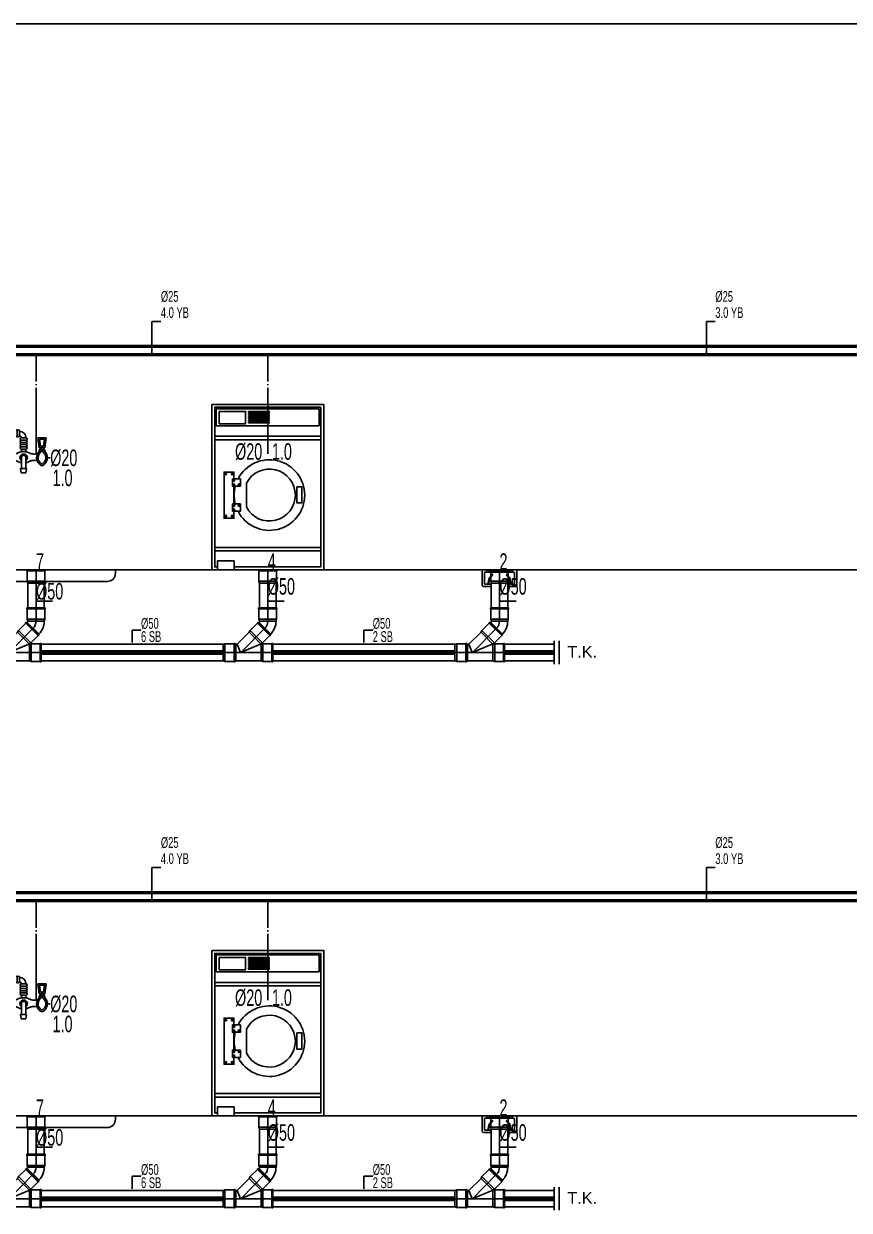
# Model space of a CAD drawing. Header units: centimetres. Extents: x -3962 to 30527, y -2 to 2802.
# Drawn here: x 21743 to 22241, y 943 to 1660 of the extents above; entities that cross this region are included whole.
import ezdxf
from ezdxf.enums import TextEntityAlignment as Align

# ---------------------------------------------------------------- set-up
doc = ezdxf.new("R2010")
doc.units = ezdxf.units.CM
for name, pattern in [('BASMA HATTI', [31, 25, -6]), ('PIS', [38, 30, -8]), ('SICAK', [4.6, 4, -0.15, 0.075, -0.15, 0.075, -0.15]), ('SOGUK', [4.375, 4, -0.15, 0.075, -0.15])]:
    doc.linetypes.add(name, pattern=pattern)
for name, color, linetype in [('MTY-PIS-SU-BORUSU', 6, 'PIS'), ('MTY-PISSU-CAP', 211, 'CONTINUOUS'), ('MTY-PVC', 43, 'CONTINUOUS'), ('MTY-SICAKSU-BORU', 1, 'BASMA HATTI'), ('MTY-SOGUKSU-BORU', 5, 'CONTINUOUS'), ('MTY-TEFRIS', 15, 'CONTINUOUS'), ('MTY-TEMIZSU-CAP', 101, 'CONTINUOUS'), ('MTY-YUK-BIRIMI', 7, 'CONTINUOUS'), ('ROTAS-PIS-SU-BORUSU', 6, 'PIS'), ('ROTAS-PISSU-CAP', 211, 'CONTINUOUS'), ('ROTAS-PVC', 43, 'CONTINUOUS'), ('ROTAS-SEMA', 8, 'CONTINUOUS'), ('ROTAS-SICAKSU-BORU', 1, 'BASMA HATTI'), ('ROTAS-SOGUKSU-BORU', 5, 'CONTINUOUS'), ('ROTAS-TEFRIS', 15, 'CONTINUOUS')]:
    doc.layers.add(name, color=color, linetype=linetype)
doc.styles.add('CAP', font='wturkce.SHX', dxfattribs={"width": 0.65})
doc.styles.add('MTY_CAP', font='wturkce.SHX', dxfattribs={"width": 0.65, "height": 20})
doc.styles.add('ROTAS', font='arial.ttf')
doc.linetypes.add('PİS SU', pattern='A,6,-0.4,[")",Standard,S=1,R=0,X=-0.1,Y=-0.375],-0.2', length=6.6)

# ---------------------------------------------------------------- blocks, each defined once
blk = doc.blocks.new('DUS TEKNESI1 KOLON')
at = {"layer": 'MTY-SICAKSU-BORU', "linetype": 'SICAK', "ltscale": 10}
blk.add_line((-15, 70), (-15, 135), dxfattribs=at)
at = {"layer": 'MTY-SOGUKSU-BORU', "linetype": 'SOGUK', "ltscale": 10}
blk.add_line((0, 70), (0, 130), dxfattribs=at)
at = {"layer": 'MTY-TEFRIS', "color": 2}
for p, q in [((-51.58, 94.87), (-53.27, 92.91)), ((-51.58, 94.87), (-49.95, 92.91)), ((-53.27, 92.91), (-61.88, 92.91)), ((-56.78, 91.53), (-56.78, 82.44)), ((-53.11, 91.53), (-53.11, 82.44)), ((-41.27, 92.91), (-49.95, 92.91)), ((-49.61, 91.53), (-49.61, 82.44)), ((-46.03, 91.53), (-46.03, 82.44))]:
    blk.add_line(p, q, dxfattribs=at)
at = {"layer": 'MTY-TEFRIS', "color": 4}
for p, q in [((-36.4, 78.22), (-35.78, 80.22)), ((-31.45, 83.41), (-20.92, 83.41)), ((-27.55, 78.22), (-27.99, 79.88)), ((-26.68, 81.6), (-20.92, 81.6)), ((-21.16, 79.85), (-16, 79.85)), ((-20.3, 73.82), (-21.16, 79.85)), ((-20.92, 83.87), (-20.92, 81.14)), ((-20.92, 83.41), (-20.92, 81.6)), ((-19.51, 74.73), (-20.11, 78.94)), ((-20.11, 78.94), (-17.05, 78.94)), ((-19.56, 81.14), (-19.56, 83.87)), ((-18.2, 83.87), (-18.2, 81.14)), ((-17.05, 78.94), (-17.65, 74.73)), ((-16, 79.85), (-16.86, 73.82)), ((-16.84, 83.87), (-16.84, 81.14)), ((-16.84, 83.87), (-16.84, 81.14)), ((-15.47, 81.14), (-15.47, 83.87)), ((-14.11, 83.87), (-14.11, 81.14)), ((-12.75, 83.87), (-12.75, 81.14)), ((-11.39, 83.87), (-11.39, 81.14)), ((-10.03, 83.87), (-10.03, 81.14)), ((-8.86, 79.78), (-8.86, 79.74)), ((-8.86, 79.74), (-6.14, 79.74)), ((-6.14, 79.78), (-6.14, 79.74)), ((6.16, 79.85), (1, 79.85)), ((1, 79.85), (1.86, 73.82)), ((2.05, 78.94), (2.65, 74.73)), ((5.11, 78.94), (2.05, 78.94)), ((4.51, 74.73), (5.11, 78.94)), ((5.3, 73.82), (6.16, 79.85)), ((-36.4, 78.22), (-27.55, 78.22)), ((-16.86, 73.82), (-20.3, 73.82)), ((-20.28, 72.58), (-20.28, 71.43)), ((-20.28, 72.58), (-16.88, 72.58)), ((-17.65, 74.73), (-19.51, 74.73)), ((-19.42, 73.82), (-19.42, 72.58)), ((-17.76, 72.58), (-17.76, 73.82)), ((-16.88, 72.58), (-16.88, 71.43)), ((-8.86, 78.38), (-6.14, 78.38)), ((-8.86, 77.02), (-6.14, 77.02)), ((-8.86, 75.66), (-6.14, 75.66)), ((-6.14, 74.3), (-8.86, 74.3)), ((-8.86, 72.93), (-8.86, 71.34)), ((-8.86, 72.93), (-6.14, 72.93)), ((-6.14, 72.93), (-6.14, 71.34)), ((1.86, 73.82), (5.3, 73.82)), ((1.88, 72.58), (1.88, 71.43)), ((1.88, 72.58), (5.28, 72.58)), ((2.65, 74.73), (4.51, 74.73)), ((2.76, 72.58), (2.76, 73.82)), ((4.42, 73.82), (4.42, 72.58)), ((5.28, 72.58), (5.28, 71.43)), ((-19.37, 71.67), (-19.37, 71.03)), ((-19.37, 71.67), (-17.78, 71.67)), ((-17.78, 71.67), (-17.78, 71.03)), ((-8.85, 67.86), (-8.85, 61.24)), ((-6.15, 67.86), (-6.15, 61.24)), ((2.78, 71.67), (2.78, 71.03)), ((4.37, 71.67), (2.78, 71.67)), ((4.37, 71.67), (4.37, 71.03)), ((-5.71, 61.24), (-9.32, 61.24)), ((-9.32, 61.24), (-8.96, 58.68)), ((-8.96, 58.68), (-6.08, 58.68)), ((-6.08, 58.68), (-5.71, 61.24)), ((47.97, 0), (-61.88, 0)), ((-61.88, -2.05), (-61.88, 0)), ((47.98, -2.03), (47.97, 0)), ((42.98, -7.04), (-56.88, -7.04))]:
    blk.add_line(p, q, dxfattribs=at)
at = {"layer": 'MTY-TEFRIS', "color": 2}
for points in [[(-41.27, 94.87), (-61.88, 94.87), (-61.88, 80.85), (-41.27, 80.85)], [(-42.93, 91.53), (-60.5, 91.53), (-60.5, 82.44), (-42.93, 82.44)]]:
    blk.add_lwpolyline(points, close=True, dxfattribs=at)
at = {"layer": 'MTY-TEFRIS', "color": 4}
blk.add_lwpolyline([(-28.55, 78.22), (-28.55, 77.65), (-35.4, 77.65), (-35.4, 78.22)], dxfattribs=at)
for points in [[(-15.94, 70.15, 0.052672), (-14.15, 69.96, 0.063671)], [(-15.62, 66.05, -0.043271), (-14.15, 66.18, -0.063671)], [(-14.15, 69.96, 0.063671), (-12, 70.23, 0.076686), (-10.34, 70.95, 0.001385), (-10.32, 70.96, 0.146881)], [(-14.15, 66.18, -0.063671), (-12, 65.91, -0.029659), (-11.33, 65.69, -0.001385)], [(-11.33, 65.69, 0.001385), (-11.31, 65.68, 0.076686), (-9.65, 64.96, 0.02385), (-8.85, 64.8, 0.063671)], [(-4.68, 70.96, 0.029659), (-5.35, 71.18, 0.063671), (-7.5, 71.45, 0.063671), (-9.65, 71.18, 0.029659), (-10.32, 70.96, 0.001385)], [(-6.15, 64.8, 0.02385), (-5.35, 64.96, 0.076686), (-3.69, 65.68, 0.001385), (-3.67, 65.69, 0.146881)], [(-0.85, 69.96, -0.063671), (-3, 70.23, -0.076686), (-4.66, 70.95, -0.001385), (-4.68, 70.96, -0.146881)], [(-3.67, 70.45, 0.001385), (-3.69, 70.46, 0.076686)], [(-0.85, 66.18, 0.063671), (-3, 65.91, 0.029659), (-3.67, 65.69, 0.001385)], [(0.94, 70.15, -0.052672), (-0.85, 69.96, -0.063671)], [(0.62, 66.05, 0.043271), (-0.85, 66.18, 0.063671)]]:
    blk.add_lwpolyline(points, format="xyb", dxfattribs=at)
for centre, radius, start, end in [((-31.45, 78.88), 4.54, 90, 162.72065), ((-26.68, 80.24), 1.36, 90, 195.03031), ((-20.24, 83.87), 0.68, 0, 180), ((-20.24, 81.14), 0.68, 180, 0), ((-18.88, 83.87), 0.68, 0, 180), ((-18.88, 81.14), 0.68, 180, 0), ((-17.52, 83.87), 0.68, 0, 180), ((-17.52, 81.14), 0.68, 180, 0), ((-16.16, 83.87), 0.68, 0, 180), ((-16.16, 81.14), 0.68, 180, 0), ((-14.79, 83.87), 0.68, 0, 180), ((-14.79, 81.14), 0.68, 180, 0), ((-13.43, 83.87), 0.68, 0, 180), ((-13.43, 81.14), 0.68, 180, 0), ((-12.07, 83.87), 0.68, 0, 180), ((-12.07, 81.14), 0.68, 180, 0), ((-10.71, 83.87), 0.68, 0, 180), ((-10.71, 81.14), 0.68, 180, 0), ((-10.22, 79.78), 4.08, 0, 87.34618), ((-10.22, 79.78), 1.36, 0, 82.02098), ((-8.86, 79.06), 0.68, 90, 270), ((-6.14, 79.06), 0.68, 270, 90), ((-8.86, 77.7), 0.68, 90, 270), ((-8.86, 76.34), 0.68, 90, 270), ((-8.86, 74.98), 0.68, 90, 270), ((-8.86, 73.62), 0.68, 90, 270), ((-6.14, 77.7), 0.68, 270, 90), ((-6.14, 76.34), 0.68, 270, 90), ((-6.14, 74.98), 0.68, 270, 90), ((-6.14, 73.62), 0.68, 270, 90), ((-16.57, 67.73), 5.24, 135.05017, 225.82954), ((-16.57, 67.73), 4.33, 130.27538, 225.82954), ((-18.58, 65.45), 1.3, 218.96065, 321.6991), ((-20.58, 67.73), 4.33, 314.17046, 49.72462), ((-20.58, 67.73), 5.24, 314.17046, 44.94983), ((-7.5, 67.73), 2.25, 311.5146, 228.4854), ((-7.5, 67.86), 1.35, 0, 180), ((5.58, 67.73), 5.24, 135.05017, 225.82954), ((5.58, 67.73), 4.33, 130.27538, 225.82954), ((3.58, 65.45), 1.3, 218.3009, 321.03935), ((1.57, 67.73), 4.33, 314.17046, 49.72462), ((1.57, 67.73), 5.24, 314.17046, 44.94983), ((-18.58, 64.97), 1.92, 211.20705, 328.79295), ((3.58, 64.97), 1.92, 211.20705, 328.79295), ((-56.88, -2.04), 5, 180.10635, 270), ((42.98, -2.04), 5, 270, 0.10635)]:
    blk.add_arc(centre, radius, start, end, dxfattribs=at)
at = {"layer": 'MTY-TEMIZSU-CAP'}
for p, q in [((-21.81, 67.69), (-24.34, 67.69)), ((6.81, 67.69), (8.53, 67.69))]:
    blk.add_line(p, q, dxfattribs=at)
at = {"layer": 'MTY-PISSU-CAP', "lineweight": -3, "ltscale": 100, "style": 'CAP', "width": 0.65}
blk.add_attdef('PSCP', text='', height=10, dxfattribs=at).set_placement((0, -12.95), align=Align.MIDDLE_LEFT)
at = {"layer": 'MTY-TEMIZSU-CAP', "color": 101, "style": 'CAP', "width": 0.65}
blk.add_attdef('SCCP', text='', height=10, dxfattribs=at).set_placement((-24.34, 67.69), align=Align.MIDDLE_RIGHT)
blk.add_attdef('SOCP', text='', height=10, dxfattribs=at).set_placement((8.53, 67.69), align=Align.MIDDLE_LEFT)
at = {"layer": 'MTY-YUK-BIRIMI', "color": 101, "style": 'CAP', "width": 0.65}
blk.add_attdef('SC', text='', height=10, dxfattribs=at).set_placement((-27.65, 55.76), align=Align.MIDDLE_RIGHT)
blk.add_attdef('SO', text='', height=10, dxfattribs=at).set_placement((16, 50.59), align=Align.CENTER)
at = {"layer": 'MTY-YUK-BIRIMI', "color": 211, "lineweight": -3, "ltscale": 100, "style": 'CAP', "width": 0.65}
blk.add_attdef('PS', text='', height=10, dxfattribs=at).set_placement((-0.06, 5), align=Align.MIDDLE_LEFT)
blk = doc.blocks.new('PVC CATAL SAG')
at = {"layer": 'MTY-PIS-SU-BORUSU', "linetype": 'PİS SU', "ltscale": 5}
for p, q in [((0, 0), (0, -23.03)), ((0, -23.03), (0, -31.02)), ((-1.76, -35.26), (-16.12, -49.85)), ((3, -50), (-27, -50))]:
    blk.add_line(p, q, dxfattribs=at)
blk.add_arc((-6, -31.02), 6, 315, 0, dxfattribs=at)
at = {"layer": 'MTY-PISSU-CAP', "lineweight": -3, "ltscale": 100}
for p, q in [((0, -15.84), (0, -25.84)), ((10, -18.89), (0, -18.89))]:
    blk.add_line(p, q, dxfattribs=at)
at = {"layer": 'MTY-PVC', "color": 43}
for p, q in [((-5.5, 0), (-5.5, -0.6)), ((5.5, 0), (-5.5, 0)), ((-5.3, -0.6), (-5.5, -0.6)), ((5.3, -0.6), (-5.3, -0.6)), ((-5.3, -0.6), (-5.3, -6.85)), ((5.3, -6.85), (-5.3, -6.85)), ((-5.3, -6.85), (-5, -7.99)), ((5.3, -6.85), (5, -7.99)), ((5.5, -0.6), (5.3, -0.6)), ((5.3, -0.6), (5.3, -6.85)), ((5.5, 0), (5.5, -0.6)), ((5, -7.99), (-5, -7.99)), ((-5, -7.99), (-5, -22.87)), ((5, -7.99), (5, -22.87)), ((-5.5, -23.03), (-5.5, -23.63)), ((-5.5, -23.03), (-4.97, -23.03)), ((-5.5, -23.63), (-5.3, -23.63)), ((-5.3, -23.63), (5.3, -23.63)), ((-5.3, -23.63), (-5.3, -29.88)), ((-5, -23.03), (5.03, -23.03)), ((5.03, -23.03), (5.5, -23.03)), ((5.3, -23.63), (5.5, -23.63)), ((5.3, -23.63), (5.3, -29.88)), ((5.5, -23.03), (5.5, -23.63)), ((-6.17, -32.27), (-10.59, -36.69)), ((-5.88, -31.7), (-6.31, -32.13)), ((-5.88, -31.7), (-6.31, -32.13)), ((-6.31, -32.13), (-6.17, -32.27)), ((-6.31, -32.13), (-6.17, -32.27)), ((-6.17, -32.27), (1.33, -39.76)), ((-5.88, -31.7), (-5.58, -32.01)), ((-5.88, -31.7), (-5.58, -32.01)), ((-5.29, -31.73), (-5.58, -32.01)), ((-5.58, -32.01), (1.54, -39.13)), ((-5.3, -29.88), (5.3, -29.88)), ((-5.3, -29.88), (-5, -31.02)), ((-5.29, -31.73), (1.78, -38.8)), ((-5, -31.02), (5, -31.02)), ((5.3, -29.88), (5, -31.02)), ((-11.15, -37.73), (-18.46, -45)), ((-10.59, -36.69), (-11.15, -37.73)), ((-11.15, -37.73), (-4.14, -44.75)), ((-10.59, -36.69), (-3.09, -44.18)), ((1.33, -39.76), (-3.09, -44.18)), ((1.33, -39.76), (1.47, -39.9)), ((1.33, -39.76), (1.47, -39.9)), ((1.89, -39.48), (1.47, -39.9)), ((1.89, -39.48), (1.47, -39.9)), ((1.78, -38.8), (1.5, -39.08)), ((1.5, -39.08), (1.89, -39.48)), ((1.5, -39.08), (1.89, -39.48)), ((-25.86, -44.7), (-27, -45)), ((-27, -55), (-27, -45)), ((-25.86, -55.3), (-25.86, -44.7)), ((-20.33, -44.7), (-25.86, -44.7)), ((-19.73, -44.5), (-20.33, -44.5)), ((-20.33, -44.7), (-20.33, -44.5)), ((-20.33, -55.3), (-20.33, -44.7)), ((-19.73, -45), (-19.73, -44.5)), ((-19.73, -55), (-19.73, -45)), ((-19.33, -45), (-19.73, -45)), ((-18.46, -45), (-19.33, -45)), ((-19.33, -45), (-19.33, -55)), ((-19.33, -45), (-19.33, -55)), ((-19.33, -55), (-19.33, -45)), ((-19.33, -45), (-19.33, -55)), ((-16.5, -50), (-18.46, -45)), ((-4.43, -45), (-16.5, -50)), ((-4.14, -44.75), (-4.43, -45)), ((-4.02, -45), (-4.42, -45)), ((-3.09, -44.18), (-4.14, -44.75)), ((-2.88, -44.7), (-4.02, -45)), ((-4.02, -45), (-4.02, -55)), ((2.4, -44.7), (-2.88, -44.7)), ((-2.88, -44.7), (-2.88, -55.3)), ((3, -44.5), (2.4, -44.5)), ((2.4, -44.5), (2.4, -44.7)), ((2.4, -44.7), (2.4, -55.3)), ((3, -44.5), (3, -45)), ((3, -45), (3, -55)), ((-25.86, -55.3), (-27, -55)), ((-20.33, -55.3), (-25.86, -55.3)), ((-20.33, -55.5), (-20.33, -55.3)), ((-19.73, -55.5), (-20.33, -55.5)), ((-19.73, -55.5), (-19.73, -55)), ((-19.33, -55), (-19.73, -55)), ((-4.02, -55), (-19.33, -55)), ((-2.88, -55.3), (-4.02, -55)), ((2.4, -55.3), (-2.88, -55.3)), ((2.4, -55.3), (2.4, -55.5)), ((3, -55.5), (2.4, -55.5)), ((3, -55), (3, -55.5))]:
    blk.add_line(p, q, dxfattribs=at)
for radius in [1, 11]:
    blk.add_arc((-6, -31.02), radius, 315, 0, dxfattribs=at)
blk = doc.blocks.new('CAMASIR MAKINASI1 KOLON')
at = {"layer": 'MTY-SOGUKSU-BORU', "linetype": 'SOGUK', "ltscale": 10}
blk.add_line((0, 70), (0, 130), dxfattribs=at)
at = {"layer": 'MTY-TEFRIS', "color": 4}
for p, q in [((-32, 80.72), (32.03, 80.72)), ((-32, 78.63), (32.03, 78.63)), ((-32, 13.53), (32.03, 13.53)), ((-32, 11.44), (32.03, 11.44))]:
    blk.add_line(p, q, dxfattribs=at)
at = {"layer": 'MTY-TEFRIS', "color": 2}
blk.add_line((-12.92, 52.39), (-12.92, 37.98), dxfattribs=at)
at = {"layer": 'MTY-TEFRIS', "color": 4}
for points in [[(-33.8, 100), (33.82, 100), (33.82, 0), (-33.8, 0)], [(-20.25, 5.42), (-30.46, 5.42), (-30.46, 0), (-20.25, 0)]]:
    blk.add_lwpolyline(points, close=True, dxfattribs=at)
blk.add_lwpolyline([(-30.46, 1.8), (-32, 1.8), (-32, 98.2), (32.03, 98.2), (32.03, 1.8), (-20.25, 1.8)], dxfattribs=at)
at = {"layer": 'MTY-TEFRIS', "color": 2}
for points in [[(-31.18, 97.28), (30.98, 97.28), (30.98, 87.1), (-31.18, 87.1)], [(-29.3, 95.74), (-13.37, 95.74), (-13.37, 88.32), (-29.3, 88.32)], [(-11.6, 95.74), (0.94, 95.74), (0.94, 95.26), (-11.6, 95.26)], [(-11.6, 94.44), (0.94, 94.44), (0.94, 93.96), (-11.6, 93.96)], [(-11.6, 93.13), (0.94, 93.13), (0.94, 92.66), (-11.6, 92.66)], [(-11.6, 91.83), (0.94, 91.83), (0.94, 91.35), (-11.6, 91.35)], [(-11.6, 90.52), (0.94, 90.52), (0.94, 90.05), (-11.6, 90.05)], [(-11.6, 89.22), (0.94, 89.22), (0.94, 88.74), (-11.6, 88.74)], [(-21.39, 54.99), (-16.54, 54.99), (-16.54, 50.56), (-21.39, 50.56)], [(17.6, 50.13), (20.64, 50.13), (20.64, 40.43), (17.6, 40.43)], [(-21.39, 35.37), (-16.54, 35.37), (-16.54, 39.8), (-21.39, 39.8)]]:
    blk.add_lwpolyline(points, close=True, dxfattribs=at)
for points in [[(-20.43, 54.99), (-20.43, 59.12), (-26.42, 59.12), (-26.42, 31.22), (-20.43, 31.22), (-20.43, 35.37)], [(-20.43, 39.8), (-20.43, 50.56)]]:
    blk.add_lwpolyline(points, dxfattribs=at)
for centre in [(-25.37, 57.94), (-21.45, 57.94), (-20.37, 54.06), (-20.37, 51.48), (-17.4, 51.48), (-20.37, 38.88), (-20.37, 36.3), (-17.4, 38.88), (-25.37, 32.42), (-21.45, 32.42)]:
    blk.add_circle(centre, 0.522, dxfattribs=at)
for radius, start, end in [(21.33, 207.37723, 152.62277), (15.67, 207.37723, 152.62277), (21.33, 165.38153, 194.61847)]:
    blk.add_arc((0.99, 45.18), radius, start, end, dxfattribs=at)
at = {"layer": 'MTY-PISSU-CAP', "lineweight": -3, "ltscale": 100, "style": 'CAP', "width": 0.65}
blk.add_attdef('PSCP', text='', height=10, dxfattribs=at).set_placement((0.01, -10), align=Align.MIDDLE_LEFT)
at = {"layer": 'MTY-TEMIZSU-CAP', "color": 101, "style": 'CAP', "width": 0.65}
blk.add_attdef('SOCP', text='', height=10, dxfattribs=at).set_placement((-3.34, 71.49), align=Align.MIDDLE_RIGHT)
at = {"layer": 'MTY-YUK-BIRIMI', "color": 101, "style": 'CAP', "width": 0.65}
blk.add_attdef('SO', text='', height=10, dxfattribs=at).set_placement((2.5, 71.49), align=Align.MIDDLE_LEFT)
at = {"layer": 'MTY-YUK-BIRIMI', "color": 211, "lineweight": -3, "ltscale": 100, "style": 'CAP', "width": 0.65}
blk.add_attdef('PS', text='', height=10, dxfattribs=at).set_placement((0.01, 5), align=Align.MIDDLE_LEFT)
blk = doc.blocks.new('YER SUZGECI DN501 KOLON')
at = {"layer": 'MTY-TEFRIS', "color": 2}
for p, q in [((-9.5, 0), (-7.7, 0)), ((-7.7, 0), (-7.7, -1.4)), ((7.7, 0), (-7.7, 0)), ((-7.7, 0), (-7.7, -1.4)), ((-4.9, 0), (-6.3, 0)), ((-6.3, 0), (-6.3, -1.4)), ((-4.9, -1.12), (-6.02, 0)), ((-4.9, -0.37), (-5.27, 0)), ((-4.9, -0.13), (-5.03, 0)), ((-4.9, -1.4), (-4.9, 0)), ((-2.1, 0), (-3.5, 0)), ((-3.5, 0), (-3.5, -1.4)), ((-2.1, -1.12), (-3.22, 0)), ((-2.1, -0.37), (-2.47, 0)), ((-2.1, -0.13), (-2.23, 0)), ((-2.1, -1.4), (-2.1, 0)), ((0.7, 0), (-0.7, 0)), ((-0.7, 0), (-0.7, -1.4)), ((0.7, -1.36), (-0.66, 0)), ((0.7, -1.12), (-0.42, 0)), ((0.7, -0.62), (0.08, 0)), ((0.7, -0.37), (0.33, 0)), ((0.7, -0.13), (0.57, 0)), ((0.7, -1.4), (0.7, 0)), ((3.5, 0), (2.1, 0)), ((2.1, 0), (2.1, -1.4)), ((3.5, -1.36), (2.14, 0)), ((3.5, -1.12), (2.38, 0)), ((3.5, -0.62), (2.88, 0)), ((3.5, -0.37), (3.13, 0)), ((3.5, -0.13), (3.37, 0)), ((3.5, -1.4), (3.5, 0)), ((6.3, 0), (4.9, 0)), ((4.9, 0), (4.9, -1.4)), ((6.3, -1.36), (4.94, 0)), ((6.3, -1.12), (5.18, 0)), ((6.3, -0.62), (5.68, 0)), ((6.3, -0.37), (5.93, 0)), ((6.3, -0.13), (6.17, 0)), ((6.3, -1.4), (6.3, 0)), ((7.7, -1.4), (7.7, 0)), ((7.7, 0), (9.5, 0)), ((7.7, -1.4), (7.7, 0)), ((-10.5, -9), (-10.5, -1)), ((-9.1, -1.9), (-9.1, -8.1)), ((-7.7, -1.4), (-8.6, -1.4)), ((-7.7, -1.4), (7.7, -1.4)), ((-7.08, -8.6), (-6.3, -4.75)), ((-6.59, -6.29), (-6.61, -6.27)), ((-6.61, -6.29), (-6.1, -6.29)), ((-6.41, -6.29), (-6.58, -6.12)), ((-6.57, -8.6), (-5.84, -5)), ((-6.24, -6.29), (-6.55, -5.98)), ((-6.1, -6.25), (-6.52, -5.83)), ((-6.07, -6.11), (-6.49, -5.68)), ((-6.04, -5.96), (-6.46, -5.54)), ((-6.01, -5.81), (-6.43, -5.39)), ((-5.98, -5.67), (-6.4, -5.24)), ((-5.95, -5.52), (-6.37, -5.09)), ((-5.92, -5.37), (-6.34, -4.95)), ((-5.89, -5.22), (-6.31, -4.8)), ((-5.11, -1.4), (-6.3, -0.21)), ((-5.36, -1.4), (-6.3, -0.46)), ((-5.61, -1.4), (-6.3, -0.71)), ((-5.85, -1.4), (-6.3, -0.95)), ((-6.1, -1.4), (-6.3, -1.2)), ((-6.3, -1.4), (-4.9, -1.4)), ((-6.3, -4.75), (-4.25, -2.7)), ((-4.9, -1.36), (-6.26, 0)), ((-5.86, -5.08), (-6.24, -4.69)), ((-5.8, -4.96), (-6.16, -4.6)), ((-5.71, -4.87), (-6.07, -4.52)), ((-5.62, -4.78), (-5.98, -4.43)), ((-5.54, -4.69), (-5.89, -4.34)), ((-5.84, -5), (-4.04, -3.2)), ((-5.45, -4.6), (-5.8, -4.25)), ((-4.9, -0.87), (-5.77, 0)), ((-5.36, -4.52), (-5.71, -4.16)), ((-5.27, -4.43), (-5.62, -4.07)), ((-5.18, -4.34), (-5.54, -3.99)), ((-4.9, -0.62), (-5.52, 0)), ((-5.09, -4.25), (-5.45, -3.9)), ((-5.01, -4.16), (-5.36, -3.81)), ((-4.92, -4.07), (-5.27, -3.72)), ((-4.83, -3.99), (-5.18, -3.63)), ((-4.74, -3.9), (-5.09, -3.54)), ((-4.65, -3.81), (-5.01, -3.46)), ((-4.56, -3.72), (-4.92, -3.37)), ((-4.48, -3.63), (-4.83, -3.28)), ((-4.39, -3.54), (-4.74, -3.19)), ((-4.3, -3.46), (-4.65, -3.1)), ((-4.21, -3.37), (-4.56, -3.01)), ((-4.12, -3.28), (-4.48, -2.93)), ((-4.04, -3.18), (-4.39, -2.84)), ((-4.04, -3), (-4.3, -2.75)), ((-4.04, -2.7), (-4.25, -2.7)), ((-4.04, -2.83), (-4.17, -2.7)), ((-2.31, -1.4), (-3.5, -0.21)), ((-2.56, -1.4), (-3.5, -0.46)), ((-2.81, -1.4), (-3.5, -0.71)), ((-3.05, -1.4), (-3.5, -0.95)), ((-3.3, -1.4), (-3.5, -1.2)), ((-3.5, -1.4), (-2.1, -1.4)), ((-2.1, -1.36), (-3.46, 0)), ((-2.1, -0.87), (-2.97, 0)), ((-2.1, -0.62), (-2.72, 0)), ((0.49, -1.4), (-0.7, -0.21)), ((0.24, -1.4), (-0.7, -0.46)), ((-0.01, -1.4), (-0.7, -0.71)), ((-0.25, -1.4), (-0.7, -0.95)), ((-0.5, -1.4), (-0.7, -1.2)), ((-0.7, -1.4), (0.7, -1.4)), ((0.7, -0.87), (-0.17, 0)), ((3.29, -1.4), (2.1, -0.21)), ((3.04, -1.4), (2.1, -0.46)), ((2.79, -1.4), (2.1, -0.71)), ((2.55, -1.4), (2.1, -0.95)), ((2.3, -1.4), (2.1, -1.2)), ((2.1, -1.4), (3.5, -1.4)), ((3.5, -0.87), (2.63, 0)), ((4.25, -2.7), (4.05, -2.7)), ((4.05, -3.2), (4.05, -3.2)), ((5.85, -5), (4.05, -3.2)), ((6.33, -4.9), (4.14, -2.7)), ((6.31, -4.75), (4.25, -2.7)), ((6.09, -1.4), (4.9, -0.21)), ((5.84, -1.4), (4.9, -0.46)), ((5.59, -1.4), (4.9, -0.71)), ((5.35, -1.4), (4.9, -0.95)), ((5.1, -1.4), (4.9, -1.2)), ((4.9, -1.4), (6.3, -1.4)), ((6.38, -5.12), (5.3, -4.04)), ((6.42, -5.34), (5.3, -4.21)), ((6.47, -5.56), (5.3, -4.39)), ((6.3, -0.87), (5.43, 0)), ((6.57, -8.6), (5.85, -5)), ((6.51, -5.78), (5.87, -5.14)), ((6.56, -6), (5.92, -5.37)), ((6.6, -6.23), (5.96, -5.59)), ((6.49, -6.29), (6.01, -5.81)), ((6.31, -6.29), (6.05, -6.03)), ((6.14, -6.29), (6.1, -6.25)), ((6.62, -6.29), (6.11, -6.29)), ((7.08, -8.6), (6.31, -4.75)), ((8.6, -1.4), (7.7, -1.4)), ((9.1, -8.1), (9.1, -1.9)), ((10.5, -1), (10.5, -9.5)), ((-5.3, -10), (-9.5, -10)), ((-8.6, -8.6), (-5.3, -8.6)), ((-6.93, -8.6), (-7.06, -8.48)), ((-7.03, -8.35), (-6.52, -8.35)), ((-6.76, -8.6), (-7.01, -8.35)), ((-6.58, -8.6), (-6.83, -8.35)), ((-6.54, -8.46), (-6.65, -8.35)), ((5.3, -8.6), (8.6, -8.6)), ((10, -10), (5.3, -10)), ((7.03, -8.35), (6.52, -8.35)), ((6.68, -8.6), (6.55, -8.47)), ((6.86, -8.6), (6.61, -8.35)), ((7.03, -8.6), (6.78, -8.35)), ((7.05, -8.44), (6.96, -8.35))]:
    blk.add_line(p, q, dxfattribs=at)
for centre, radius, start, end in [((-9.5, -1), 1, 90, 180), ((-8.6, -1.9), 0.5, 90, 180), ((8.6, -1.9), 0.5, 0, 90), ((9.5, -1), 1, 0, 90), ((-9.5, -9), 1, 180, 270), ((-8.6, -8.1), 0.5, 180, 270), ((8.6, -8.1), 0.5, 270, 0), ((10, -9.5), 0.5, 270, 0)]:
    blk.add_arc(centre, radius, start, end, dxfattribs=at)
at = {"layer": 'MTY-PISSU-CAP', "lineweight": -3, "ltscale": 100, "style": 'CAP', "width": 0.65}
blk.add_attdef('PSCP', text='', height=10, dxfattribs=at).set_placement((0, -10), align=Align.MIDDLE_LEFT)
at = {"layer": 'MTY-YUK-BIRIMI', "color": 211, "lineweight": -3, "ltscale": 100, "style": 'CAP', "width": 0.65}
blk.add_attdef('PS', text='', height=10, dxfattribs=at).set_placement((0, 5), align=Align.MIDDLE_LEFT)
blk = doc.blocks.new('MTY-PIS SU CAP SB')
at = {"layer": 'MTY-PISSU-CAP'}
for p, q in [((0.83, 1.17), (0, 1.17)), ((0, 1.17), (0, 0))]:
    blk.add_line(p, q, dxfattribs=at)
at = {"layer": 'MTY-PISSU-CAP', "style": 'MTY_CAP', "width": 0.65}
blk.add_attdef('PSCP_001', (0.83, 1.29), '', height=1, dxfattribs=at)
at = {"layer": 'MTY-YUK-BIRIMI', "color": 211, "style": 'MTY_CAP', "width": 0.65}
blk.add_attdef('PS_001', (0.83, 0.07), '', height=1, dxfattribs=at)
blk = doc.blocks.new('MTY-TEMIZ SU CAP MB')
at = {"layer": 'MTY-TEMIZSU-CAP'}
for p, q in [((0.83, 3.1), (0, 3.1)), ((0, 3.1), (0, 0))]:
    blk.add_line(p, q, dxfattribs=at)
at = {"layer": 'MTY-TEMIZSU-CAP', "style": 'MTY_CAP', "width": 0.65}
for tag, p in [('SOCP_001', (0.83, 4.92)), ('SCCP_001', (0.83, 1.92))]:
    blk.add_attdef(tag, p, '', height=1, dxfattribs=at)
at = {"layer": 'MTY-YUK-BIRIMI', "color": 101, "style": 'MTY_CAP', "width": 0.65}
for tag, p in [('SO_001', (0.83, 3.42)), ('SC_001', (0.83, 0.42))]:
    blk.add_attdef(tag, p, '', height=1, dxfattribs=at)

msp = doc.modelspace()

# ---------------------------------------------------------------- linework, layer by layer
at = {"layer": 'ROTAS-PIS-SU-BORUSU', "const_width": 3}
for points in [[(21753, 1280), (21863, 1280)], [(21893, 1280), (22003, 1280)], [(22033, 1280), (22063, 1280)], [(21753, 950), (21863, 950)], [(21893, 950), (22003, 950)], [(22033, 950), (22063, 950)]]:
    msp.add_lwpolyline(points, dxfattribs=at)
at = {"layer": 'ROTAS-PVC'}
for p, q in [((21753, 1285), (21863, 1285)), ((21893, 1285), (22003, 1285)), ((22033, 1285), (22063, 1285)), ((22063, 1273), (22063, 1287)), ((22066, 1273), (22066, 1287)), ((21753, 1275), (21863, 1275)), ((21893, 1275), (22003, 1275)), ((22033, 1275), (22063, 1275)), ((21753, 955), (21863, 955)), ((21893, 955), (22003, 955)), ((22033, 955), (22063, 955)), ((22063, 943), (22063, 957)), ((22066, 943), (22066, 957)), ((21753, 945), (21863, 945)), ((21893, 945), (22003, 945)), ((22033, 945), (22063, 945))]:
    msp.add_line(p, q, dxfattribs=at)
at = {"layer": 'ROTAS-SEMA'}
for points in [[(15140, 1660), (23910, 1660)], [(15140, 1330), (23910, 1330)], [(15140, 1000), (23910, 1000)]]:
    msp.add_lwpolyline(points, dxfattribs=at)
at = {"layer": 'ROTAS-SICAKSU-BORU', "const_width": 2}
for points in [[(23505, 1465), (21595, 1465)], [(23505, 1135), (21595, 1135)]]:
    msp.add_lwpolyline(points, dxfattribs=at)
at = {"layer": 'ROTAS-SOGUKSU-BORU', "const_width": 2}
for points in [[(21310, 1460), (23520, 1460)], [(21310, 1130), (23520, 1130)]]:
    msp.add_lwpolyline(points, dxfattribs=at)

# ---------------------------------------------------------------- block references
at = {"layer": 'ROTAS-TEFRIS'}
ref = msp.add_blockref('MTY-TEMIZ SU CAP MB', (21820, 1460), dxfattribs=dict(at, xscale=6.5, yscale=6.5))
ref.add_attrib('SO_001', '4.0 YB', (21825.42, 1482.21), dxfattribs={"color": 101, "height": 6.5, "style": 'MTY_CAP', "width": 0.65})
ref.add_attrib('SOCP_001', 'Ø25', (21825.42, 1491.96), dxfattribs={"height": 6.5, "style": 'MTY_CAP', "width": 0.65})
ref = msp.add_blockref('MTY-TEMIZ SU CAP MB', (22155, 1460), dxfattribs=dict(at, xscale=6.5, yscale=6.5))
ref.add_attrib('SO_001', '3.0 YB', (22160.42, 1482.21), dxfattribs={"color": 101, "height": 6.5, "style": 'MTY_CAP', "width": 0.65})
ref.add_attrib('SOCP_001', 'Ø25', (22160.42, 1491.96), dxfattribs={"height": 6.5, "style": 'MTY_CAP', "width": 0.65})
ref = msp.add_blockref('DUS TEKNESI1 KOLON', (21750, 1330), dxfattribs=at)
ref.add_attrib('SO', '1.0', dxfattribs={"color": 101, "height": 10, "style": 'CAP', "width": 0.65}).set_placement((21766, 1380.59), align=Align.CENTER)
ref.add_attrib('SOCP', 'Ø20', dxfattribs={"color": 101, "height": 10, "style": 'CAP', "width": 0.65}).set_placement((21758.53, 1397.69), align=Align.MIDDLE_LEFT)
ref.add_attrib('SC', '1.0', dxfattribs={"color": 101, "height": 10, "style": 'CAP', "width": 0.65}).set_placement((21722.35, 1385.76), align=Align.MIDDLE_RIGHT)
ref.add_attrib('SCCP', 'Ø20', dxfattribs={"color": 101, "height": 10, "style": 'CAP', "width": 0.65}).set_placement((21725.66, 1397.69), align=Align.MIDDLE_RIGHT)
ref.add_attrib('PSCP', 'Ø50', dxfattribs={"lineweight": -3, "ltscale": 100, "height": 10, "style": 'CAP', "width": 0.65}).set_placement((21750, 1317.05), align=Align.MIDDLE_LEFT)
ref.add_attrib('PS', '7', dxfattribs={"color": 211, "lineweight": -3, "ltscale": 100, "height": 10, "style": 'CAP', "width": 0.65}).set_placement((21749.94, 1335), align=Align.MIDDLE_LEFT)
ref = msp.add_blockref('CAMASIR MAKINASI1 KOLON', (21890, 1330), dxfattribs=at)
ref.add_attrib('SO', '1.0', dxfattribs={"color": 101, "height": 10, "style": 'CAP', "width": 0.65}).set_placement((21892.5, 1401.49), align=Align.MIDDLE_LEFT)
ref.add_attrib('SOCP', 'Ø20', dxfattribs={"color": 101, "height": 10, "style": 'CAP', "width": 0.65}).set_placement((21886.66, 1401.49), align=Align.MIDDLE_RIGHT)
ref.add_attrib('PSCP', 'Ø50', dxfattribs={"lineweight": -3, "ltscale": 100, "height": 10, "style": 'CAP', "width": 0.65}).set_placement((21890.01, 1320), align=Align.MIDDLE_LEFT)
ref.add_attrib('PS', '4', dxfattribs={"color": 211, "lineweight": -3, "ltscale": 100, "height": 10, "style": 'CAP', "width": 0.65}).set_placement((21890.01, 1335), align=Align.MIDDLE_LEFT)
ref = msp.add_blockref('YER SUZGECI DN501 KOLON', (22030, 1330), dxfattribs=at)
ref.add_attrib('PSCP', 'Ø50', dxfattribs={"lineweight": -3, "ltscale": 100, "height": 10, "style": 'CAP', "width": 0.65}).set_placement((22030, 1320), align=Align.MIDDLE_LEFT)
ref.add_attrib('PS', '2', dxfattribs={"color": 211, "lineweight": -3, "ltscale": 100, "height": 10, "style": 'CAP', "width": 0.65}).set_placement((22030, 1335), align=Align.MIDDLE_LEFT)
for p in [(21750, 1330), (21890, 1330), (22030, 1330), (21750, 1000), (21890, 1000), (22030, 1000)]:
    msp.add_blockref('PVC CATAL SAG', p, dxfattribs=at)
ref = msp.add_blockref('MTY-PIS SU CAP SB', (21808, 1286), dxfattribs=dict(at, xscale=6.5, yscale=6.5))
ref.add_attrib('PSCP_001', 'Ø50', (21813.42, 1294.38), dxfattribs={"height": 6.5, "style": 'MTY_CAP', "width": 0.65})
ref.add_attrib('PS_001', '6 SB', (21813.42, 1286.43), dxfattribs={"color": 211, "height": 6.5, "style": 'MTY_CAP', "width": 0.65})
ref = msp.add_blockref('MTY-PIS SU CAP SB', (21948, 1286), dxfattribs=dict(at, xscale=6.5, yscale=6.5))
ref.add_attrib('PSCP_001', 'Ø50', (21953.42, 1294.38), dxfattribs={"height": 6.5, "style": 'MTY_CAP', "width": 0.65})
ref.add_attrib('PS_001', '2 SB', (21953.42, 1286.43), dxfattribs={"color": 211, "height": 6.5, "style": 'MTY_CAP', "width": 0.65})
ref = msp.add_blockref('MTY-TEMIZ SU CAP MB', (21820, 1130), dxfattribs=dict(at, xscale=6.5, yscale=6.5))
ref.add_attrib('SO_001', '4.0 YB', (21825.42, 1152.21), dxfattribs={"color": 101, "height": 6.5, "style": 'MTY_CAP', "width": 0.65})
ref.add_attrib('SOCP_001', 'Ø25', (21825.42, 1161.96), dxfattribs={"height": 6.5, "style": 'MTY_CAP', "width": 0.65})
ref = msp.add_blockref('MTY-TEMIZ SU CAP MB', (22155, 1130), dxfattribs=dict(at, xscale=6.5, yscale=6.5))
ref.add_attrib('SO_001', '3.0 YB', (22160.42, 1152.21), dxfattribs={"color": 101, "height": 6.5, "style": 'MTY_CAP', "width": 0.65})
ref.add_attrib('SOCP_001', 'Ø25', (22160.42, 1161.96), dxfattribs={"height": 6.5, "style": 'MTY_CAP', "width": 0.65})
ref = msp.add_blockref('DUS TEKNESI1 KOLON', (21750, 1000), dxfattribs=at)
ref.add_attrib('SO', '1.0', dxfattribs={"color": 101, "height": 10, "style": 'CAP', "width": 0.65}).set_placement((21766, 1050.59), align=Align.CENTER)
ref.add_attrib('SOCP', 'Ø20', dxfattribs={"color": 101, "height": 10, "style": 'CAP', "width": 0.65}).set_placement((21758.53, 1067.69), align=Align.MIDDLE_LEFT)
ref.add_attrib('SC', '1.0', dxfattribs={"color": 101, "height": 10, "style": 'CAP', "width": 0.65}).set_placement((21722.35, 1055.76), align=Align.MIDDLE_RIGHT)
ref.add_attrib('SCCP', 'Ø20', dxfattribs={"color": 101, "height": 10, "style": 'CAP', "width": 0.65}).set_placement((21725.66, 1067.69), align=Align.MIDDLE_RIGHT)
ref.add_attrib('PSCP', 'Ø50', dxfattribs={"lineweight": -3, "ltscale": 100, "height": 10, "style": 'CAP', "width": 0.65}).set_placement((21750, 987.05), align=Align.MIDDLE_LEFT)
ref.add_attrib('PS', '7', dxfattribs={"color": 211, "lineweight": -3, "ltscale": 100, "height": 10, "style": 'CAP', "width": 0.65}).set_placement((21749.94, 1005), align=Align.MIDDLE_LEFT)
ref = msp.add_blockref('CAMASIR MAKINASI1 KOLON', (21890, 1000), dxfattribs=at)
ref.add_attrib('SO', '1.0', dxfattribs={"color": 101, "height": 10, "style": 'CAP', "width": 0.65}).set_placement((21892.5, 1071.49), align=Align.MIDDLE_LEFT)
ref.add_attrib('SOCP', 'Ø20', dxfattribs={"color": 101, "height": 10, "style": 'CAP', "width": 0.65}).set_placement((21886.66, 1071.49), align=Align.MIDDLE_RIGHT)
ref.add_attrib('PSCP', 'Ø50', dxfattribs={"lineweight": -3, "ltscale": 100, "height": 10, "style": 'CAP', "width": 0.65}).set_placement((21890.01, 990), align=Align.MIDDLE_LEFT)
ref.add_attrib('PS', '4', dxfattribs={"color": 211, "lineweight": -3, "ltscale": 100, "height": 10, "style": 'CAP', "width": 0.65}).set_placement((21890.01, 1005), align=Align.MIDDLE_LEFT)
ref = msp.add_blockref('YER SUZGECI DN501 KOLON', (22030, 1000), dxfattribs=at)
ref.add_attrib('PSCP', 'Ø50', dxfattribs={"lineweight": -3, "ltscale": 100, "height": 10, "style": 'CAP', "width": 0.65}).set_placement((22030, 990), align=Align.MIDDLE_LEFT)
ref.add_attrib('PS', '2', dxfattribs={"color": 211, "lineweight": -3, "ltscale": 100, "height": 10, "style": 'CAP', "width": 0.65}).set_placement((22030, 1005), align=Align.MIDDLE_LEFT)
ref = msp.add_blockref('MTY-PIS SU CAP SB', (21808, 956), dxfattribs=dict(at, xscale=6.5, yscale=6.5))
ref.add_attrib('PSCP_001', 'Ø50', (21813.42, 964.38), dxfattribs={"height": 6.5, "style": 'MTY_CAP', "width": 0.65})
ref.add_attrib('PS_001', '6 SB', (21813.42, 956.43), dxfattribs={"color": 211, "height": 6.5, "style": 'MTY_CAP', "width": 0.65})
ref = msp.add_blockref('MTY-PIS SU CAP SB', (21948, 956), dxfattribs=dict(at, xscale=6.5, yscale=6.5))
ref.add_attrib('PSCP_001', 'Ø50', (21953.42, 964.38), dxfattribs={"height": 6.5, "style": 'MTY_CAP', "width": 0.65})
ref.add_attrib('PS_001', '2 SB', (21953.42, 956.43), dxfattribs={"color": 211, "height": 6.5, "style": 'MTY_CAP', "width": 0.65})

# ---------------------------------------------------------------- texts
at = {"layer": 'ROTAS-PISSU-CAP', "style": 'ROTAS'}
for p in [(22071, 1277), (22071, 947)]:
    msp.add_text('T.K.', height=7, dxfattribs=at).set_placement(p)

doc.saveas('drawing.dxf')
